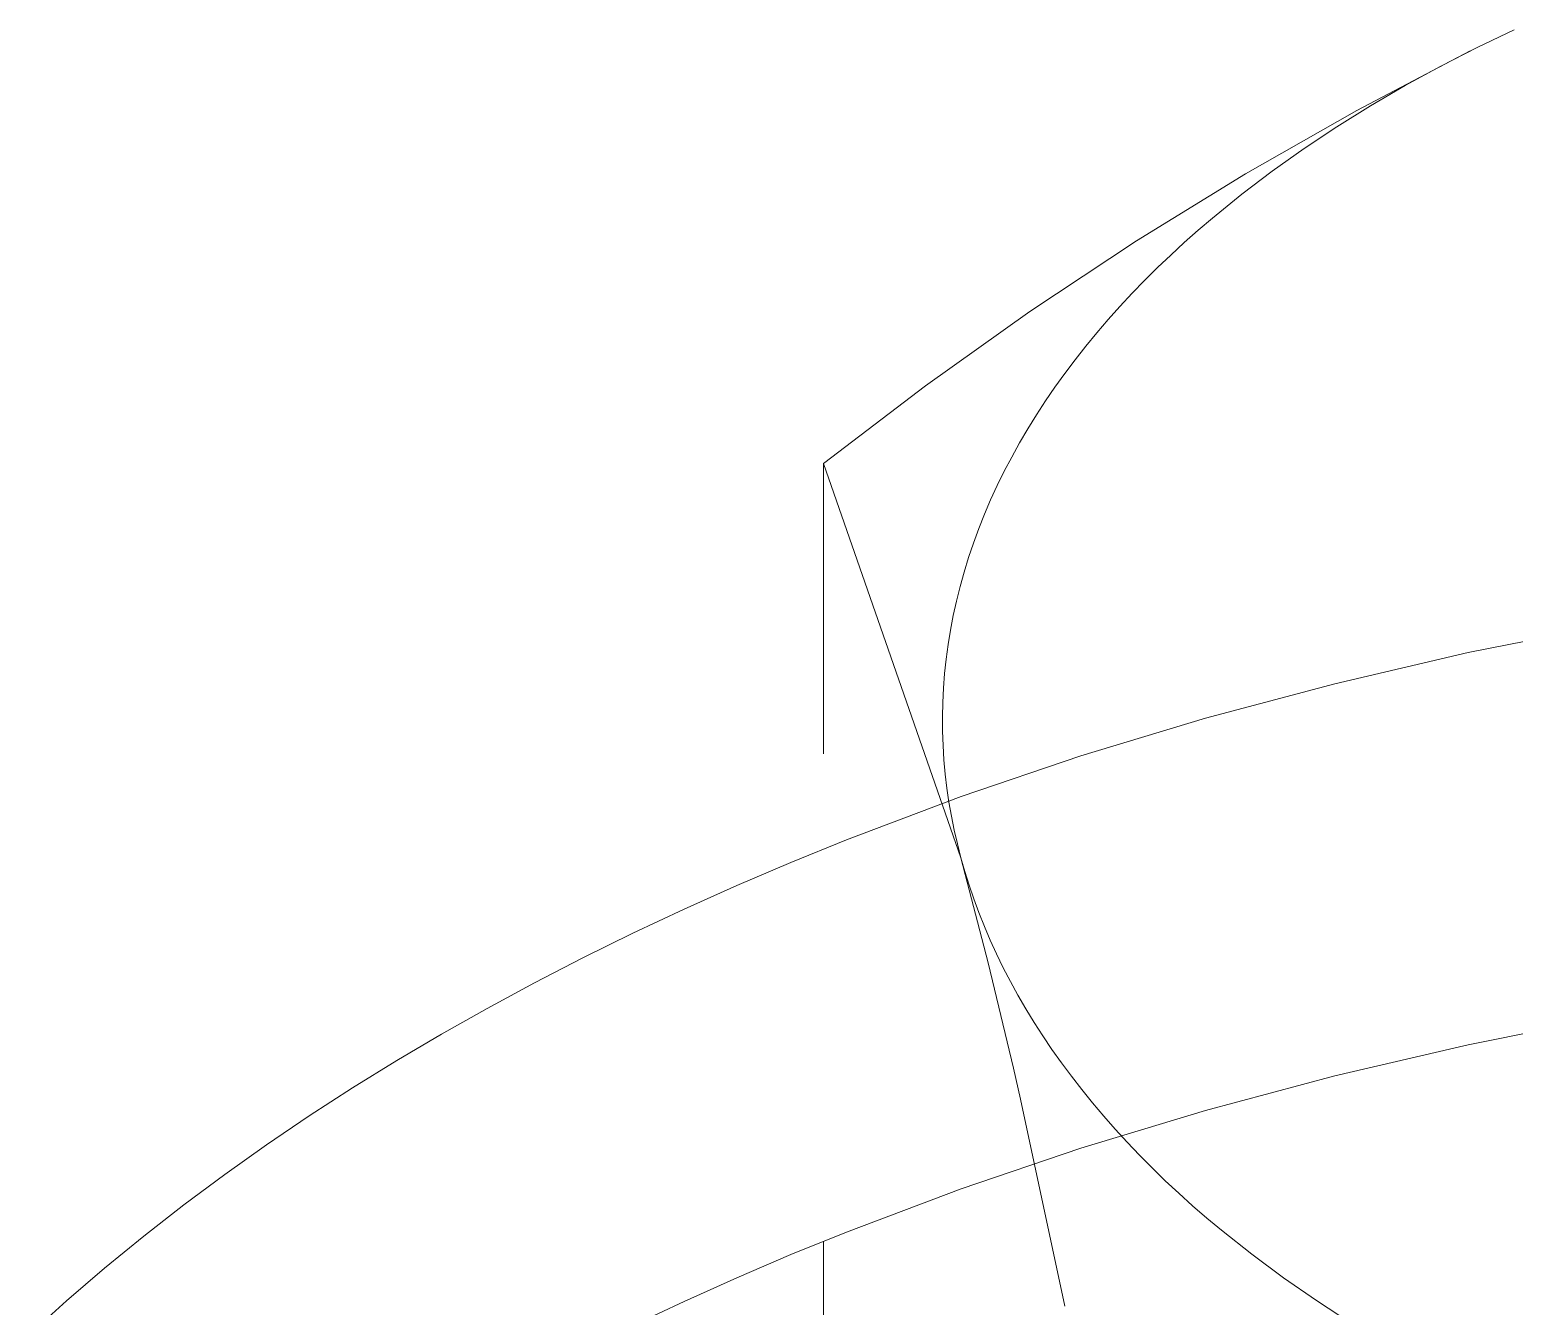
# Model space of a CAD drawing. Header units: inches. Extents: x -13 to 609, y -6 to 131.
# Drawn here: x 153.9813 to 154.2854, y 58.3748 to 58.6363 of the extents above; entities that cross this region are included whole.
import ezdxf

# ---------------------------------------------------------------- set-up
doc = ezdxf.new("R2010")
doc.units = ezdxf.units.IN
doc.linetypes.add('HIDDEN', pattern=[1.905, 1.27, -0.635])
doc.layers.add('ZANO_R', color=7, linetype='Continuous', lineweight=0)
doc.layers.add('ZANO_R_przerywana', color=250, linetype='HIDDEN', lineweight=0)

msp = doc.modelspace()

# ---------------------------------------------------------------- linework, layer by layer
at = {"layer": 'ZANO_R'}
for p, q in [((154.27785, 58.63269), (154.28544, 58.63634)), ((154.25319, 58.61982), (154.27641, 58.63204)), ((154.2704, 58.62887), (154.27785, 58.63269)), ((154.26311, 58.62489), (154.2704, 58.62887)), ((154.256, 58.62075), (154.26311, 58.62489)), ((154.23039, 58.60682), (154.25319, 58.61982)), ((154.24907, 58.61644), (154.256, 58.62075)), ((154.24235, 58.61199), (154.24907, 58.61644)), ((154.23585, 58.60738), (154.24235, 58.61199)), ((154.20804, 58.59307), (154.23039, 58.60682)), ((154.22959, 58.60264), (154.23585, 58.60738)), ((154.22357, 58.59775), (154.22959, 58.60264)), ((154.22066, 58.59526), (154.22357, 58.59775)), ((154.21781, 58.59273), (154.22066, 58.59526)), ((154.18616, 58.57858), (154.20804, 58.59307)), ((154.21504, 58.59018), (154.21781, 58.59273)), ((154.21233, 58.58759), (154.21504, 58.59018)), ((154.20713, 58.58233), (154.20969, 58.58497)), ((154.20969, 58.58497), (154.21233, 58.58759)), ((154.20464, 58.57966), (154.20713, 58.58233)), ((154.20223, 58.57696), (154.20464, 58.57966)), ((154.16478, 58.56337), (154.18616, 58.57858)), ((154.19989, 58.57424), (154.20223, 58.57696)), ((154.19763, 58.57149), (154.19989, 58.57424)), ((154.19545, 58.56872), (154.19763, 58.57149)), ((154.19335, 58.56593), (154.19545, 58.56872)), ((154.19132, 58.56312), (154.19335, 58.56593)), ((154.14393, 58.54744), (154.16478, 58.56337)), ((154.18938, 58.56029), (154.19132, 58.56312)), ((154.18753, 58.55744), (154.18938, 58.56029)), ((154.18406, 58.55169), (154.18575, 58.55457)), ((154.18575, 58.55457), (154.18753, 58.55744)), ((154.18246, 58.54879), (154.18406, 58.55169)), ((154.18094, 58.54588), (154.18246, 58.54879)), ((154.14393, 58.54744), (154.17207, 58.46669)), ((154.1795, 58.54295), (154.18094, 58.54588)), ((154.17815, 58.54002), (154.1795, 58.54295)), ((154.17689, 58.53707), (154.17815, 58.54002)), ((154.17571, 58.53412), (154.17689, 58.53707)), ((154.17462, 58.53116), (154.17571, 58.53412)), ((154.17362, 58.5282), (154.17462, 58.53116)), ((154.1727, 58.52523), (154.17362, 58.5282)), ((154.17187, 58.52225), (154.1727, 58.52523)), ((154.17113, 58.51928), (154.17187, 58.52225)), ((154.17047, 58.5163), (154.17113, 58.51928)), ((154.1699, 58.51332), (154.17047, 58.5163)), ((154.16942, 58.51035), (154.1699, 58.51332)), ((154.27597, 58.50871), (154.30406, 58.51433)), ((154.16902, 58.50737), (154.16942, 58.51035)), ((154.16871, 58.50441), (154.16902, 58.50737)), ((154.24865, 58.50235), (154.27597, 58.50871)), ((154.16848, 58.50144), (154.16871, 58.50441)), ((154.16833, 58.49849), (154.16848, 58.50144)), ((154.22218, 58.49528), (154.24865, 58.50235)), ((154.16827, 58.49554), (154.16833, 58.49849)), ((154.1683, 58.4926), (154.16827, 58.49554)), ((154.19664, 58.48756), (154.22218, 58.49528)), ((154.1684, 58.48966), (154.1683, 58.4926)), ((154.16858, 58.48674), (154.1684, 58.48966)), ((154.16885, 58.48384), (154.16858, 58.48674)), ((154.17209, 58.47924), (154.19664, 58.48756)), ((154.16919, 58.48094), (154.16885, 58.48384)), ((154.14858, 58.47037), (154.17209, 58.47924)), ((154.16961, 58.47806), (154.16919, 58.48094)), ((154.17011, 58.47519), (154.16961, 58.47806)), ((154.17069, 58.47234), (154.17011, 58.47519)), ((154.13723, 58.46575), (154.14858, 58.47037)), ((154.17134, 58.46951), (154.17069, 58.47234)), ((154.17207, 58.46669), (154.17134, 58.46951)), ((154.17207, 58.46669), (154.17763, 58.44517)), ((154.17287, 58.46388), (154.17207, 58.46669)), ((154.12615, 58.46101), (154.13723, 58.46575)), ((154.17375, 58.46107), (154.17287, 58.46388)), ((154.11535, 58.45617), (154.12615, 58.46101)), ((154.17471, 58.45825), (154.17375, 58.46107)), ((154.17575, 58.45544), (154.17471, 58.45825)), ((154.10483, 58.45122), (154.11535, 58.45617)), ((154.17688, 58.45262), (154.17575, 58.45544)), ((154.0946, 58.44617), (154.10483, 58.45122)), ((154.17808, 58.4498), (154.17688, 58.45262)), ((154.17937, 58.44698), (154.17808, 58.4498)), ((154.08466, 58.44104), (154.0946, 58.44617)), ((154.18074, 58.44417), (154.17937, 58.44698)), ((154.18219, 58.44136), (154.18074, 58.44417))]:
    msp.add_line(p, q, dxfattribs=at)
at = {"layer": 'ZANO_R_przerywana', "ltscale": 0.05}
for p, q in [((154.14393, 58.288), (154.14393, 58.54744)), ((154.17763, 58.44517), (154.1828, 58.42355)), ((154.075, 58.43582), (154.08466, 58.44104)), ((154.18373, 58.43856), (154.18219, 58.44136)), ((154.18535, 58.43576), (154.18373, 58.43856)), ((154.06563, 58.43053), (154.075, 58.43582)), ((154.18706, 58.43297), (154.18535, 58.43576)), ((154.18884, 58.43019), (154.18706, 58.43297)), ((154.30406, 58.43397), (154.27597, 58.42835)), ((154.05646, 58.42512), (154.06563, 58.43053)), ((154.19071, 58.42742), (154.18884, 58.43019)), ((154.19267, 58.42466), (154.19071, 58.42742)), ((154.27597, 58.42835), (154.24865, 58.42199)), ((154.04743, 58.41954), (154.05646, 58.42512)), ((154.1947, 58.42191), (154.19267, 58.42466)), ((154.1828, 58.42355), (154.18425, 58.4172)), ((154.19682, 58.41918), (154.1947, 58.42191)), ((154.24865, 58.42199), (154.22218, 58.41492)), ((154.03853, 58.41379), (154.04743, 58.41954)), ((154.19902, 58.41646), (154.19682, 58.41918)), ((154.18425, 58.4172), (154.19333, 58.37479)), ((154.22218, 58.41492), (154.19664, 58.4072)), ((154.20131, 58.41376), (154.19902, 58.41646)), ((154.0298, 58.40789), (154.03853, 58.41379)), ((154.20367, 58.41107), (154.20131, 58.41376)), ((154.20612, 58.40841), (154.20367, 58.41107)), ((154.02122, 58.40181), (154.0298, 58.40789)), ((154.19664, 58.4072), (154.17209, 58.39888)), ((154.20864, 58.40576), (154.20612, 58.40841)), ((154.21125, 58.40313), (154.20864, 58.40576)), ((154.21393, 58.40053), (154.21125, 58.40313)), ((154.01283, 58.39558), (154.02122, 58.40181)), ((154.21669, 58.39795), (154.21393, 58.40053)), ((154.17209, 58.39888), (154.14858, 58.39001)), ((154.21953, 58.39539), (154.21669, 58.39795)), ((154.00462, 58.38918), (154.01283, 58.39558)), ((154.22245, 58.39286), (154.21953, 58.39539)), ((154.22544, 58.39036), (154.22245, 58.39286)), ((154.23164, 58.38544), (154.22544, 58.39036)), ((153.99662, 58.38263), (154.00462, 58.38918)), ((154.14858, 58.39001), (154.13723, 58.38539)), ((154.13723, 58.38539), (154.12615, 58.38065)), ((154.23812, 58.38064), (154.23164, 58.38544)), ((153.98883, 58.37592), (153.99662, 58.38263)), ((154.12615, 58.38065), (154.11535, 58.3758)), ((154.24488, 58.37596), (154.23812, 58.38064)), ((153.98126, 58.36905), (153.98883, 58.37592)), ((154.11535, 58.3758), (154.10483, 58.37085)), ((154.25191, 58.37142), (154.24488, 58.37596))]:
    msp.add_line(p, q, dxfattribs=at)

doc.saveas('drawing.dxf')
